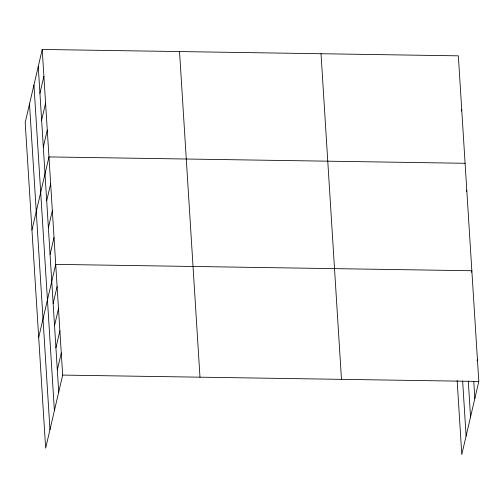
<?xml version="1.0" encoding="UTF-8"?>
<svg xmlns="http://www.w3.org/2000/svg" width="504" height="504" viewBox="0 0 504 504"><rect width="100%" height="100%" fill="white"/><g stroke="black" fill="none" stroke-linecap="round" stroke-linejoin="round"><path stroke-width="0.76" d="M42.21 49.461L25.2 122.554L45.656 448.169L62.666 375.083L42.21 49.461L458.344 55.831L478.8 381.446L461.79 454.539L457.141 380.476M39.936 93.335L43.898 76.325M41.624 120.198L45.58 103.194M43.312 147.061L47.269 130.057M31.954 230.007L48.957 156.92L465.091 163.283M46.689 200.787L50.646 183.784M48.378 227.651L52.334 210.647M50.066 254.514L54.023 237.51M38.701 337.459L55.711 264.373L471.845 270.736L471.498 272.217M53.14 303.515L57.103 286.511M54.533 325.66L58.489 308.656M55.925 347.798L59.881 330.794M57.317 369.942L61.274 352.939M461.374 111.037L461.721 109.557M466.439 191.627L466.78 190.147M477.067 360.782L477.408 359.308M62.666 375.083L478.8 381.446M473.785 381.654L474.844 398.45M468.279 381.074L470.534 416.959M462.647 381.055L466.099 436.029M321.017 53.733L341.473 379.348M179.531 51.566L199.987 377.181M38.254 66.471L58.71 392.087M33.944 84.974L54.4 410.59M29.509 104.044L49.965 429.66"/></g></svg>
